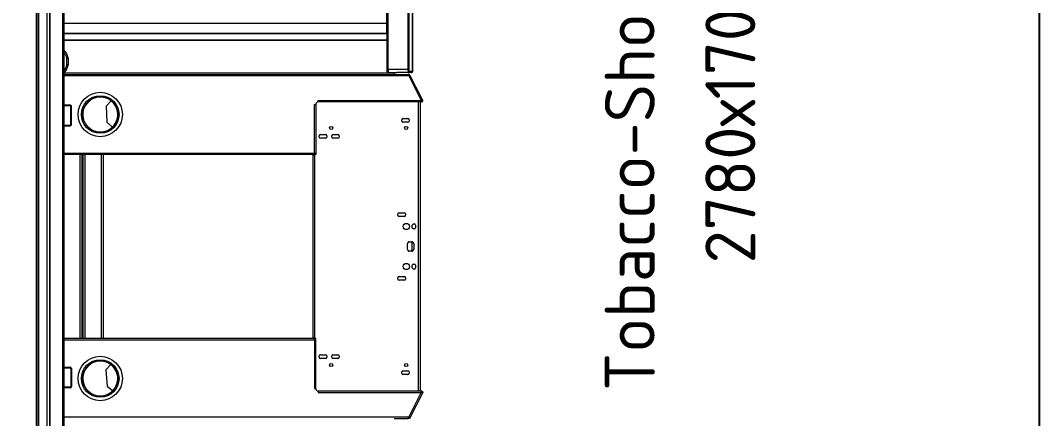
# Model space of a CAD drawing. Extents: x -150237 to 313168, y -187365 to 36962.
# Drawn here: x -32613 to -30981, y -165503 to -164867 of the extents above; entities that cross this region are included whole.
import ezdxf
from ezdxf.enums import TextEntityAlignment as Align

# ---------------------------------------------------------------- set-up
doc = ezdxf.new("R2010")
doc.units = 0
doc.header["$LTSCALE"] = 50
doc.layers.get('0').update_dxf_attribs({"linetype": 'CONTINUOUS'})
doc.layers.add('оборудование', color=90, linetype='CONTINUOUS')
doc.layers.add('Оборудование поставщиков', color=5, linetype='CONTINUOUS')
doc.styles.get("Standard").update_dxf_attribs({"font": 'isocpeur.ttf'})

# ---------------------------------------------------------------- blocks, each defined once
blk = doc.blocks.new('*U72')
at = {"layer": 'оборудование', "color": 1, "linetype": 'Continuous', "lineweight": 15}
for p, q in [((2250.3, 0), (49.7, 0)), ((2250.3, -2.4), (49.7, -2.4)), ((49.7, -3), (2250.3, -3)), ((2250.3, -3.7), (49.8, -3.7)), ((2250.3, -21.3), (49.7, -21.3)), ((2250.3, -21.7), (49.7, -21.7)), ((2250.3, -17.2), (49.8, -17.2)), ((49.7, -42.9), (2250.3, -42.9)), ((49.7, -43.3), (2250.3, -43.3)), ((49.7, -44.7), (2250.3, -44.7)), ((702, -596.2), (702, -44.7)), ((748.8, -53.6), (748.8, -44.7)), ((749.8, -53.6), (749.8, -44.7)), ((780.8, -44.7), (780.8, -53.6)), ((781.8, -44.7), (781.8, -53.6)), ((825.6, -44.7), (825.6, -445.3)), ((827.8, -445.3), (827.8, -44.7)), ((1121.8, -445.3), (1121.8, -44.7)), ((1124, -44.7), (1124, -445.3)), ((1167.8, -44.7), (1167.8, -53.6)), ((1168.8, -44.7), (1168.8, -53.6)), ((1199.8, -53.6), (1199.8, -44.7)), ((1200.8, -53.6), (1200.8, -44.7)), ((1247.6, -596.2), (1247.6, -44.7)), ((1249.8, -44.7), (1249.8, -573.5)), ((1249.8, -44.7), (1249.8, -595.1)), ((1252, -573.5), (1252, -44.7)), ((1255.9, -45), (1285.1, -45)), ((1264, -44.7), (1264, -45)), ((1273.7, -45), (1273.6, -44.7)), ((1304.1, -561.3), (1304.1, -44.7)), ((1304.7, -561.3), (1304.7, -44.7)), ((1314.7, -561.3), (1314.7, -44.7)), ((1315.3, -561.3), (1315.3, -44.7)), ((1332, -44.7), (1332, -561.3)), ((749, -53.8), (749.5, -53.8)), ((749.5, -54.5), (749, -54.5)), ((749.1, -55.6), (750, -55.6)), ((750, -55.2), (750, -55.6)), ((750, -55.6), (750, -56.4)), ((779.8, -55.5), (750.8, -55.5)), ((779.8, -56.5), (750.8, -56.5)), ((781, -53.8), (781.5, -53.8)), ((781.5, -54.5), (781, -54.5)), ((1168.5, -53.8), (1168, -53.8)), ((1168, -54.5), (1168.5, -54.5)), ((1168.1, -55.6), (1169, -55.6)), ((1169, -55.2), (1169, -55.6)), ((1169, -55.6), (1169, -56.4)), ((1169.8, -55.5), (1198.8, -55.5)), ((1169.8, -56.5), (1198.8, -56.5)), ((1200.5, -53.8), (1200, -53.8)), ((1200, -54.5), (1200.5, -54.5)), ((1249.8, -55.6), (1249.8, -55.6)), ((1249.8, -57.3), (1249.8, -57.4)), ((1265.2, -49), (1275.8, -49)), ((1265.2, -49), (1265.2, -51)), ((1275.8, -51), (1265.2, -51)), ((1275.8, -51), (1275.8, -49)), ((827.8, -70.5), (1121.8, -70.5)), ((827.8, -73.5), (1121.8, -73.5)), ((1121.8, -73.9), (827.8, -73.9)), ((827.8, -75.3), (1121.8, -75.3)), ((827.8, -78.2), (1121.8, -78.2)), ((1249.8, -70.5), (1249.8, -70.5)), ((1249.8, -73.5), (1249.8, -73.5)), ((1249.8, -73.9), (1249.8, -73.9)), ((1249.8, -75.3), (1249.8, -75.3)), ((1249.8, -75.9), (1249.8, -76)), ((751.6, -113.5), (744.2, -122.6)), ((777.5, -111.5), (751.6, -113.5)), ((786.1, -119.3), (777.5, -111.5)), ((827.8, -104.4), (1121.8, -104.4)), ((1121.8, -107.3), (827.8, -107.3)), ((1173.3, -113.1), (1165.7, -122)), ((1199.2, -111.9), (1173.3, -113.1)), ((1207.6, -120), (1199.2, -111.9)), ((1249.8, -106.6), (1249.8, -106.7)), ((1249.8, -107.3), (1249.8, -107.3)), ((743.8, -451.5), (741.6, -451.5)), ((741.6, -451.5), (741.6, -616.4)), ((743.8, -617.1), (743.8, -451.5)), ((825.6, -445.3), (747.8, -445.3)), ((747.8, -445.3), (747.8, -447.5)), ((747.8, -447.5), (825.6, -447.5)), ((795.8, -463), (795.8, -455)), ((797.8, -453), (799.8, -453)), ((801.8, -455), (801.8, -463)), ((825.6, -447.5), (825.6, -445.3)), ((825.6, -445.3), (827.8, -445.3)), ((825.6, -445.5), (825.8, -445.5)), ((825.8, -446.7), (825.6, -446.7)), ((825.8, -447.5), (825.6, -447.5)), ((825.8, -445.3), (825.8, -445.5)), ((825.8, -446.7), (825.8, -447.5)), ((827.8, -446.7), (825.8, -446.7)), ((825.8, -447.5), (827.8, -447.5)), ((827.8, -445.3), (827.8, -446.7)), ((827.8, -447.5), (827.8, -446.7)), ((1120.8, -443), (828.8, -443)), ((828.8, -446), (828.8, -443)), ((828.8, -446), (1120.8, -446)), ((1120.8, -443), (1120.8, -446)), ((1124, -445.3), (1121.8, -445.3)), ((1121.8, -445.3), (1121.8, -446.7)), ((1121.8, -447.5), (1121.8, -446.7)), ((1121.8, -446.7), (1123.8, -446.7)), ((1123.8, -447.5), (1121.8, -447.5)), ((1123.8, -446.7), (1123.8, -447.5)), ((1123.8, -446.7), (1124, -446.7)), ((1123.8, -447.5), (1124, -447.5)), ((1124, -445.3), (1201.8, -445.3)), ((1124, -447.5), (1124, -445.3)), ((1201.8, -447.5), (1124, -447.5)), ((1147.8, -463), (1147.8, -455)), ((1149.8, -453), (1151.8, -453)), ((1153.8, -455), (1153.8, -463)), ((1201.8, -445.3), (1201.8, -447.5)), ((1205.8, -451.5), (1208, -451.5)), ((1205.8, -617.1), (1205.8, -451.5)), ((1208, -451.5), (1208, -616.4)), ((799.8, -465), (797.8, -465)), ((797.8, -473), (799.8, -473)), ((1151.8, -465), (1149.8, -465)), ((1149.8, -473), (1151.8, -473)), ((795.8, -483), (795.8, -475)), ((799.8, -485), (797.8, -485)), ((801.8, -475), (801.8, -483)), ((1147.8, -483), (1147.8, -475)), ((1151.8, -485), (1149.8, -485)), ((1153.8, -475), (1153.8, -483)), ((1249.8, -532.8), (1249.8, -532.8)), ((1249.8, -535.8), (1249.8, -535.8)), ((1249.8, -569.8), (1249.8, -569.8)), ((1252.8, -563.3), (1252.8, -574.4)), ((1252.8, -563.3), (1252.8, -574.4)), ((1257.7, -563.3), (1252.8, -563.3)), ((1252.8, -563.3), (1252.8, -563.3)), ((1254.5, -561.3), (1254.3, -561.4)), ((1315.5, -561.3), (1257.7, -561.3)), ((1257.7, -561.3), (1257.7, -563.3)), ((1257.7, -563.3), (1396.7, -563.3)), ((1257.7, -594.9), (1257.7, -563.3)), ((1315.5, -561.3), (1315.5, -561.3)), ((1315.5, -561.3), (1396.7, -561.3)), ((1315.5, -561.3), (1315.6, -561.3)), ((1315.7, -561.3), (1315.5, -561.3)), ((1396.7, -561.3), (1315.6, -561.3)), ((1315.6, -561.3), (1315.6, -561.3)), ((1315.6, -561.3), (1315.6, -561.3)), ((699.8, -573.5), (698.8, -573.5)), ((699.8, -573.5), (699.8, -595.1)), ((770.3, -595), (770.3, -587)), ((772.3, -585), (774.3, -585)), ((776.3, -587), (776.3, -595)), ((920.8, -589), (920.8, -581)), ((922.8, -579), (924.8, -579)), ((926.8, -581), (926.8, -589)), ((1022.8, -589), (1022.8, -581)), ((1024.8, -579), (1026.8, -579)), ((1028.8, -581), (1028.8, -589)), ((1173.3, -595), (1173.3, -587)), ((1175.3, -585), (1177.3, -585)), ((1179.3, -587), (1179.3, -595)), ((1249.8, -572.8), (1249.8, -572.8)), ((1249.8, -573.5), (1252, -573.5)), ((1252, -573.5), (1252.8, -573.5)), ((1252.8, -574.4), (1252.8, -574.4)), ((1252.8, -574.4), (1252.8, -574.4)), ((1252.8, -574.4), (1252.8, -574.4)), ((1252.8, -574.4), (1252.8, -574.4)), ((1252.8, -576.1), (1252.8, -577.1)), ((1252.8, -577.2), (1252.8, -577.1)), ((1252.8, -577.2), (1252.8, -577.1)), ((1252.8, -595.8), (1252.8, -577.2)), ((1252.8, -577.2), (1252.8, -577.2)), ((1252.8, -577.2), (1252.8, -577.2)), ((1252.8, -595.8), (1252.8, -577.2)), ((699.8, -596.2), (699.8, -595.1)), ((700.6, -596.2), (699.8, -596.2)), ((700.6, -596.2), (700.6, -595.5)), ((740.6, -618.3), (701, -598.2)), ((702, -596.2), (741.6, -616.4)), ((774.3, -597), (772.3, -597)), ((924.8, -591), (922.8, -591)), ((940.8, -602), (944.8, -602)), ((967.3, -601.2), (967.3, -597.2)), ((982.3, -601.2), (967.3, -601.2)), ((970.3, -594.2), (979.3, -594.2)), ((982.3, -597.2), (982.3, -601.2)), ((1004.8, -602), (1008.8, -602)), ((1026.8, -591), (1024.8, -591)), ((1177.3, -597), (1175.3, -597)), ((1247.6, -596.2), (1208, -616.4)), ((1209, -618.3), (1248.6, -598.2)), ((1249, -596.2), (1249, -595.5)), ((1249, -596.2), (1249.8, -596.2)), ((1249.8, -596.2), (1249.8, -595.1)), ((1252.8, -596), (1252.8, -595.8)), ((1252.8, -595.8), (1252.8, -595.8)), ((1392.8, -602.3), (1254.8, -602.3)), ((1254.8, -602.3), (1392.8, -602.3)), ((1254.8, -602.3), (1254.8, -602.3)), ((1396.7, -594.9), (1257.7, -594.9)), ((1257.7, -594.9), (1257.7, -596.8)), ((1257.7, -596.8), (1396.7, -596.8)), ((743, -617.1), (743.8, -617.1)), ((743.8, -611.9), (1205.8, -611.9)), ((743.8, -614.9), (1205.8, -614.9)), ((938.8, -605), (938.8, -604)), ((944.8, -607), (940.8, -607)), ((944.8, -607), (940.8, -607)), ((946.8, -604), (946.8, -605)), ((979.3, -604.2), (970.3, -604.2)), ((1002.8, -605), (1002.8, -604)), ((1008.8, -607), (1004.8, -607)), ((1008.8, -607), (1004.8, -607)), ((1010.8, -604), (1010.8, -605)), ((1206.6, -617.1), (1205.8, -617.1))]:
    blk.add_line(p, q, dxfattribs=at)
at = {"layer": 'оборудование', "color": 1, "linetype": 'Continuous', "lineweight": 15, "flags": 128}
for points in [[(1264.8, -51), (1264.8, -50.9), (1264.9, -50.8), (1264.9, -50.6), (1264.9, -50.4), (1265, -50.1), (1265, -49.8), (1265, -49.4), (1265.1, -49)], [(1275.9, -49), (1276, -49.4), (1276, -49.8), (1276.1, -50.1), (1276.1, -50.4), (1276.1, -50.6), (1276.1, -50.8), (1276.2, -50.9), (1276.2, -51)], [(699.8, -595.1), (699.8, -595.1), (699.9, -595.2), (700.1, -595.3), (700.4, -595.4), (700.7, -595.6), (701.1, -595.8), (701.5, -596), (702, -596.2)], [(702, -596.2), (701.8, -596.6), (701.6, -597), (701.4, -597.3), (701.2, -597.6), (701.1, -597.8), (701, -598), (701, -598.1), (701, -598.2)], [(1249.8, -595.1), (1249.7, -595.1), (1249.6, -595.2), (1249.4, -595.3), (1249.1, -595.4), (1248.8, -595.6), (1248.4, -595.8), (1248, -596), (1247.6, -596.2)], [(1247.6, -596.2), (1247.7, -596.6), (1247.9, -597), (1248.1, -597.3), (1248.3, -597.6), (1248.4, -597.8), (1248.5, -598), (1248.5, -598.1), (1248.6, -598.2)], [(740.6, -618.3), (740.6, -618.3), (740.6, -618.2), (740.7, -618), (740.8, -617.8), (741, -617.5), (741.2, -617.1), (741.4, -616.8), (741.6, -616.4)], [(741.6, -616.4), (741.9, -616.5), (742.3, -616.6), (742.7, -616.7), (743, -616.8), (743.2, -616.9), (743.5, -617), (743.6, -617.1), (743.7, -617.1), (743.8, -617.1)], [(741.6, -616.4), (741.8, -616.5), (742.1, -616.7), (742.3, -616.8), (742.5, -616.9), (742.7, -617), (742.8, -617), (742.9, -617.1), (743, -617.1)], [(1208, -616.4), (1207.6, -616.5), (1207.2, -616.6), (1206.9, -616.7), (1206.5, -616.8), (1206.3, -616.9), (1206, -617), (1205.9, -617.1), (1205.8, -617.1), (1205.8, -617.1)], [(1208, -616.4), (1207.7, -616.5), (1207.4, -616.7), (1207.2, -616.8), (1207, -616.9), (1206.8, -617), (1206.7, -617), (1206.6, -617.1), (1206.6, -617.1)], [(1209, -618.3), (1208.9, -618.3), (1208.9, -618.2), (1208.8, -618), (1208.7, -617.8), (1208.5, -617.5), (1208.3, -617.1), (1208.1, -616.8), (1208, -616.4)]]:
    blk.add_lwpolyline(points, dxfattribs=at)
at = {"layer": 'оборудование', "color": 1, "linetype": 'Continuous', "lineweight": 15}
for centre, radius in [((763.8, -102.5), 35.5), ((763.8, -102.5), 30.1), ((763.8, -102.5), 28.1), ((1185.8, -102.5), 35.5), ((1185.8, -102.5), 30.1), ((1185.8, -102.5), 28.1), ((785.3, -472.2), 2.5), ((1164.3, -472.2), 2.5), ((785.3, -592.2), 2.5), ((942.8, -592.5), 5), ((1006.8, -592.5), 5), ((1164.3, -592.2), 2.5)]:
    blk.add_circle(centre, radius, dxfattribs=at)
for centre, radius, start, end in [((780, -48), 2, 28.955, 67.9757), ((1199, -48), 2, 28.955, 67.9757), ((1267.4, -31.1), 20, 223.8375, 240.6935), ((1267.4, -31.1), 18, 230.3155, 262.5507), ((1273.6, -31.1), 18, 277.4493, 309.6845), ((1273.6, -31.1), 20, 299.3065, 316.1625), ((749, -53.6), 0.25, 180, 270), ((749, -54.8), 0.25, 90, 188.2132), ((750.8, -54.5), 2, 188.2132, 270), ((749.5, -53.6), 0.25, 270, 0), ((749.5, -54.8), 0.25, 11.537, 90), ((750.8, -54.5), 1, 191.537, 270), ((779.8, -54.5), 1, 270, 348.463), ((779.8, -54.5), 2, 270, 351.7868), ((781, -54.8), 0.25, 90, 168.463), ((781, -53.6), 0.25, 180, 270), ((781.5, -53.6), 0.25, 270, 0), ((781.5, -54.8), 0.25, 351.7868, 90), ((1168, -53.6), 0.25, 180, 270), ((1168, -54.8), 0.25, 90, 188.2132), ((1169.8, -54.5), 2, 188.2132, 270), ((1168.5, -53.6), 0.25, 270, 0), ((1168.5, -54.8), 0.25, 11.537, 90), ((1169.8, -54.5), 1, 191.537, 270), ((1198.8, -54.5), 1, 270, 348.463), ((1198.8, -54.5), 2, 270, 351.7868), ((1200, -54.8), 0.25, 90, 168.463), ((1200, -53.6), 0.25, 180, 270), ((1200.5, -53.6), 0.25, 270, 0), ((1200.5, -54.8), 0.25, 351.7868, 90), ((1267.4, -31.1), 20, 252.3612, 262.5507), ((1265.2, -48.5), 2.5, 262.5507, 270), ((1265.2, -48.5), 0.5, 262.5507, 270), ((1275.8, -48.5), 0.5, 270, 277.4493), ((1275.8, -48.5), 2.5, 270, 277.4493), ((1273.6, -31.1), 20, 277.4493, 287.6388), ((763.8, -102.5), 28, 323.0105, 225.8297), ((1185.8, -102.5), 28, 321.3603, 224.1796), ((763.8, -102.5), 28, 225.8297, 323.0105), ((1185.8, -102.5), 28, 224.1796, 321.3603), ((747.8, -451.5), 4, 90, 180), ((797.8, -455), 2, 90, 180), ((799.8, -455), 2, 0, 90), ((824.8, -444), 2, 293.5782, 319.4584), ((828.8, -444), 2, 240, 270), ((1120.8, -444), 2, 270, 300), ((1124.8, -444), 2, 220.5416, 246.4218), ((1149.8, -455), 2, 90, 180), ((1151.8, -455), 2, 0, 90), ((1201.8, -451.5), 4, 0, 90), ((797.8, -463), 2, 180, 270), ((797.8, -475), 2, 90, 180), ((799.8, -463), 2, 270, 0), ((799.8, -475), 2, 0, 90), ((1149.8, -463), 2, 180, 270), ((1149.8, -475), 2, 90, 180), ((1151.8, -463), 2, 270, 0), ((1151.8, -475), 2, 0, 90), ((797.8, -483), 2, 180, 270), ((799.8, -483), 2, 270, 0), ((1149.8, -483), 2, 180, 270), ((1151.8, -483), 2, 270, 0), ((1315.5, -562.3), 1, 83.7854, 90), ((1315.7, -560.5), 0.751, 263.7897, 272.0611), ((772.3, -587), 2, 90, 180), ((774.3, -587), 2, 0, 90), ((922.8, -581), 2, 90, 180), ((924.8, -581), 2, 0, 90), ((1024.8, -581), 2, 90, 180), ((1026.8, -581), 2, 0, 90), ((1175.3, -587), 2, 90, 180), ((1177.3, -587), 2, 0, 90), ((1254.5, -572), 3, 210, 234.913), ((1252.8, -577.1), 0.0455, 181.6115, 225.8654), ((772.3, -595), 2, 180, 270), ((774.3, -595), 2, 270, 0), ((922.8, -589), 2, 180, 270), ((924.8, -589), 2, 270, 0), ((940.8, -604), 2, 90, 180), ((944.8, -604), 2, 0, 90), ((970.3, -597.2), 3, 90, 180), ((970.3, -601.2), 3, 180, 270), ((979.3, -597.2), 3, 0, 90), ((979.3, -601.2), 3, 270, 0), ((1004.8, -604), 2, 90, 180), ((1008.8, -604), 2, 0, 90), ((1024.8, -589), 2, 180, 270), ((1026.8, -589), 2, 270, 0), ((1175.3, -595), 2, 180, 270), ((1177.3, -595), 2, 270, 0), ((1252.9, -596), 0.139, 155.197, 179.3832), ((940.8, -605), 2, 180, 270), ((944.8, -605), 2, 270, 0), ((1004.8, -605), 2, 180, 270), ((1008.8, -605), 2, 270, 0)]:
    blk.add_arc(centre, radius, start, end, dxfattribs=at)
for points, knots in [([(1253, -45), (1253, -45), (1253.1, -45), (1253.4, -45), (1254, -45), (1254.9, -45), (1255.6, -45), (1255.9, -45)], [0, 0, 0, 0, 0.136783, 0.273009, 0.459484, 0.72097, 1, 1, 1, 1]), ([(1255.1, -46.9), (1255.1, -46.9), (1255.1, -46.9), (1255.5, -47.2), (1256.2, -47.7), (1257, -48.2), (1257.5, -48.5), (1257.6, -48.6)], [0, 0, 0, 0, 0.048997, 0.297305, 0.571557, 0.898947, 1, 1, 1, 1]), ([(1257.6, -48.6), (1258.1, -48.8), (1259.1, -49.3), (1260.5, -49.9), (1261.2, -50.1), (1261.4, -50.2)], [0, 0, 0, 0, 0.412198, 0.831273, 1, 1, 1, 1]), ([(1279.6, -50.2), (1280.1, -50), (1280.9, -49.7), (1282.3, -49.1), (1283, -48.8), (1283.4, -48.6)], [0, 0, 0, 0, 0.349124, 0.715328, 1, 1, 1, 1]), ([(1285.1, -45), (1285.6, -45), (1286.4, -45), (1287.2, -45), (1287.7, -45), (1288, -45), (1288, -45), (1288, -45)], [0, 0, 0, 0, 0.380475, 0.594713, 0.765749, 0.903151, 1, 1, 1, 1]), ([(1277.1, -50.8), (1277.1, -50.8), (1277.1, -50.8), (1277.6, -50.7), (1278.5, -50.6), (1279.3, -50.3), (1279.6, -50.2)], [0, 0, 0, 0, 0.165788, 0.456278, 0.746936, 1, 1, 1, 1]), ([(1254, -561.5), (1253.9, -561.5), (1253.7, -561.6), (1253.3, -562), (1252.9, -562.6), (1252.8, -563.1), (1252.8, -563.3)], [0, 0, 0, 0, 0.084348, 0.38633, 0.691699, 1, 1, 1, 1]), ([(1254.1, -561.5), (1253.8, -561.6), (1253.4, -561.8), (1253, -562.4), (1252.9, -562.9), (1252.8, -563.2), (1252.8, -563.3)], [0, 0, 0, 0, 0.311308, 0.650792, 0.824354, 1, 1, 1, 1]), ([(1254.8, -561.3), (1254.6, -561.3), (1254.3, -561.3), (1254.1, -561.4), (1254.1, -561.5)], [0, 0, 0, 0, 0.940331, 1, 1, 1, 1]), ([(1257.7, -561.3), (1257.4, -561.3), (1256.8, -561.3), (1255.9, -561.3), (1255.2, -561.3), (1254.9, -561.3), (1254.8, -561.3)], [0, 0, 0, 0, 0.243086, 0.499999, 0.756909, 1, 1, 1, 1]), ([(1252.8, -574.4), (1252.8, -574.5), (1252.8, -575), (1252.8, -575.9), (1252.8, -576.7), (1252.8, -577.2)], [0, 0, 0, 0, 0.088514, 0.500267, 1, 1, 1, 1]), ([(701, -598.2), (700.8, -598.1), (700.4, -597.8), (700.1, -597.4), (699.8, -596.9), (699.8, -596.7), (699.8, -596.6)], [0, 0, 0, 0, 0.297329, 0.594664, 0.891995, 1, 1, 1, 1]), ([(701.3, -597.5), (701.2, -597.4), (701, -597.2), (700.7, -596.9), (700.6, -596.6), (700.6, -596.3), (700.6, -596.2)], [0, 0, 0, 0, 0.250006, 0.500004, 0.750008, 1, 1, 1, 1]), ([(701, -597.2), (701, -597.1), (701, -596.9), (701.2, -596.4), (701.3, -596), (701.3, -595.9)], [0, 0, 0, 0, 0.1883028, 0.7082224, 1, 1, 1, 1]), ([(701.3, -597.5), (701.3, -597.4), (701.2, -597.3), (701.2, -597), (701.2, -596.6), (701.3, -596.2), (701.3, -596), (701.3, -595.9)], [0, 0, 0, 0, 0.22575, 0.451535, 0.67732, 0.903105, 1, 1, 1, 1]), ([(1248.5, -597.2), (1248.5, -597.1), (1248.5, -596.9), (1248.3, -596.4), (1248.2, -596), (1248.2, -595.9)], [0, 0, 0, 0, 0.188303, 0.70822, 1, 1, 1, 1]), ([(1248.2, -597.5), (1248.2, -597.4), (1248.3, -597.3), (1248.3, -597), (1248.3, -596.6), (1248.2, -596.2), (1248.2, -596), (1248.2, -595.9)], [0, 0, 0, 0, 0.225751, 0.451535, 0.677321, 0.903105, 1, 1, 1, 1]), ([(1248.2, -597.5), (1248.3, -597.4), (1248.5, -597.2), (1248.8, -596.9), (1248.9, -596.6), (1248.9, -596.3), (1249, -596.2)], [0, 0, 0, 0, 0.250006, 0.500004, 0.750007, 1, 1, 1, 1]), ([(1248.6, -598.2), (1248.7, -598.1), (1249.1, -597.8), (1249.4, -597.4), (1249.7, -596.8), (1249.7, -596.4), (1249.8, -596.2)], [0, 0, 0, 0, 0.250002, 0.500001, 0.750003, 1, 1, 1, 1]), ([(1257.7, -594.9), (1257.2, -594.9), (1256, -595), (1254.4, -595.2), (1253.3, -595.5), (1253, -595.8), (1252.8, -595.9)], [0, 0, 0, 0, 0.24992, 0.499862, 0.749752, 1, 1, 1, 1]), ([(1252.8, -595.8), (1252.8, -595.9), (1252.8, -595.9), (1252.8, -595.9), (1252.8, -595.9)], [0, 0, 0, 0, 0.504193, 1, 1, 1, 1]), ([(1252.8, -600.3), (1252.8, -599.7), (1252.8, -598.6), (1252.8, -596.7), (1252.8, -595.8)], [0, 0, 0, 0, 0.516497, 1, 1, 1, 1]), ([(1252.8, -595.9), (1252.9, -596.1), (1252.9, -596.6), (1253.4, -597.2), (1254.1, -597.6), (1254.6, -597.7), (1254.8, -597.7)], [0, 0, 0, 0, 0.250285, 0.500278, 0.749945, 1, 1, 1, 1]), ([(1254.8, -597.7), (1254.6, -597.7), (1254, -597.7), (1253.4, -597.2), (1252.9, -596.7), (1252.8, -596.2), (1252.8, -596)], [0, 0, 0, 0, 0.2500575, 0.4997055, 0.7496944, 1, 1, 1, 1]), ([(1252.8, -600.3), (1252.8, -600.6), (1252.9, -601.1), (1253.4, -601.8), (1254, -602.2), (1254.5, -602.3), (1254.8, -602.3)], [0, 0, 0, 0, 0.249467, 0.49928, 0.749537, 1, 1, 1, 1]), ([(1254.8, -602.3), (1254.5, -602.3), (1254.2, -602.3), (1253.7, -602), (1253.3, -601.7), (1253, -601.3), (1252.8, -600.8), (1252.8, -600.5), (1252.8, -600.3)], [0, 0, 0, 0, 0.242588, 0.369551, 0.499928, 0.710223, 0.84528, 1, 1, 1, 1]), ([(1254.8, -597.7), (1254.9, -597.6), (1255.1, -597.4), (1255.8, -597), (1256.7, -596.8), (1257.4, -596.8), (1257.7, -596.8)], [0, 0, 0, 0, 0.252769, 0.503942, 0.752864, 1, 1, 1, 1]), ([(1254.8, -602.3), (1254.8, -601.7), (1254.8, -600.5), (1254.8, -598.7), (1254.8, -597.7)], [0, 0, 0, 0, 0.49867, 1, 1, 1, 1]), ([(743.6, -617.1), (743.6, -617.1), (743.6, -617.4), (743.2, -617.8), (742.6, -618.4), (741.8, -618.6), (741.1, -618.6), (740.7, -618.4), (740.6, -618.3)], [0, 0, 0, 0, 0.001959, 0.223128, 0.444337, 0.665549, 0.886761, 1, 1, 1, 1]), ([(742.8, -617), (742.7, -617.2), (742.5, -617.5), (741.9, -617.8), (741.4, -617.8), (741.1, -617.7), (740.9, -617.6)], [0, 0, 0, 0, 0.258483, 0.530901, 0.803311, 1, 1, 1, 1]), ([(1205.9, -617.1), (1205.9, -617.1), (1205.9, -617.4), (1206.3, -617.8), (1206.9, -618.4), (1207.7, -618.6), (1208.4, -618.6), (1208.8, -618.4), (1209, -618.3)], [0, 0, 0, 0, 0.001959, 0.223128, 0.444339, 0.665551, 0.886763, 1, 1, 1, 1]), ([(1206.7, -617), (1206.8, -617.2), (1207, -617.5), (1207.6, -617.8), (1208.1, -617.8), (1208.5, -617.7), (1208.6, -617.6)], [0, 0, 0, 0, 0.258482, 0.530896, 0.803307, 1, 1, 1, 1])]:
    blk.add_open_spline(points, degree=3, knots=knots, dxfattribs=at)
at = {"layer": 'Оборудование поставщиков'}
blk.add_lwpolyline([(2240.4, 94), (60.4, 94, 0.414214), (-239.6, -206), (-239.6, -1606), (2540.4, -1606), (2540.4, -206, 0.414214)], format="xyb", close=True, dxfattribs=at)
at = {"layer": 'Оборудование поставщиков', "width": 0.96875}
for s, p in [('Tobacco-Shop ПРАВЫЙ', (1309.4, -990.1)), ('2780х1700х2340', (1309.4, -1151))]:
    blk.add_text(s, height=80, dxfattribs=at).set_placement(p, align=Align.CENTER)

msp = doc.modelspace()

# ---------------------------------------------------------------- block references
at = {"rotation": 90}
msp.add_blockref('*U72', (-32587.4, -166203.1), dxfattribs=at)

doc.saveas('drawing.dxf')
